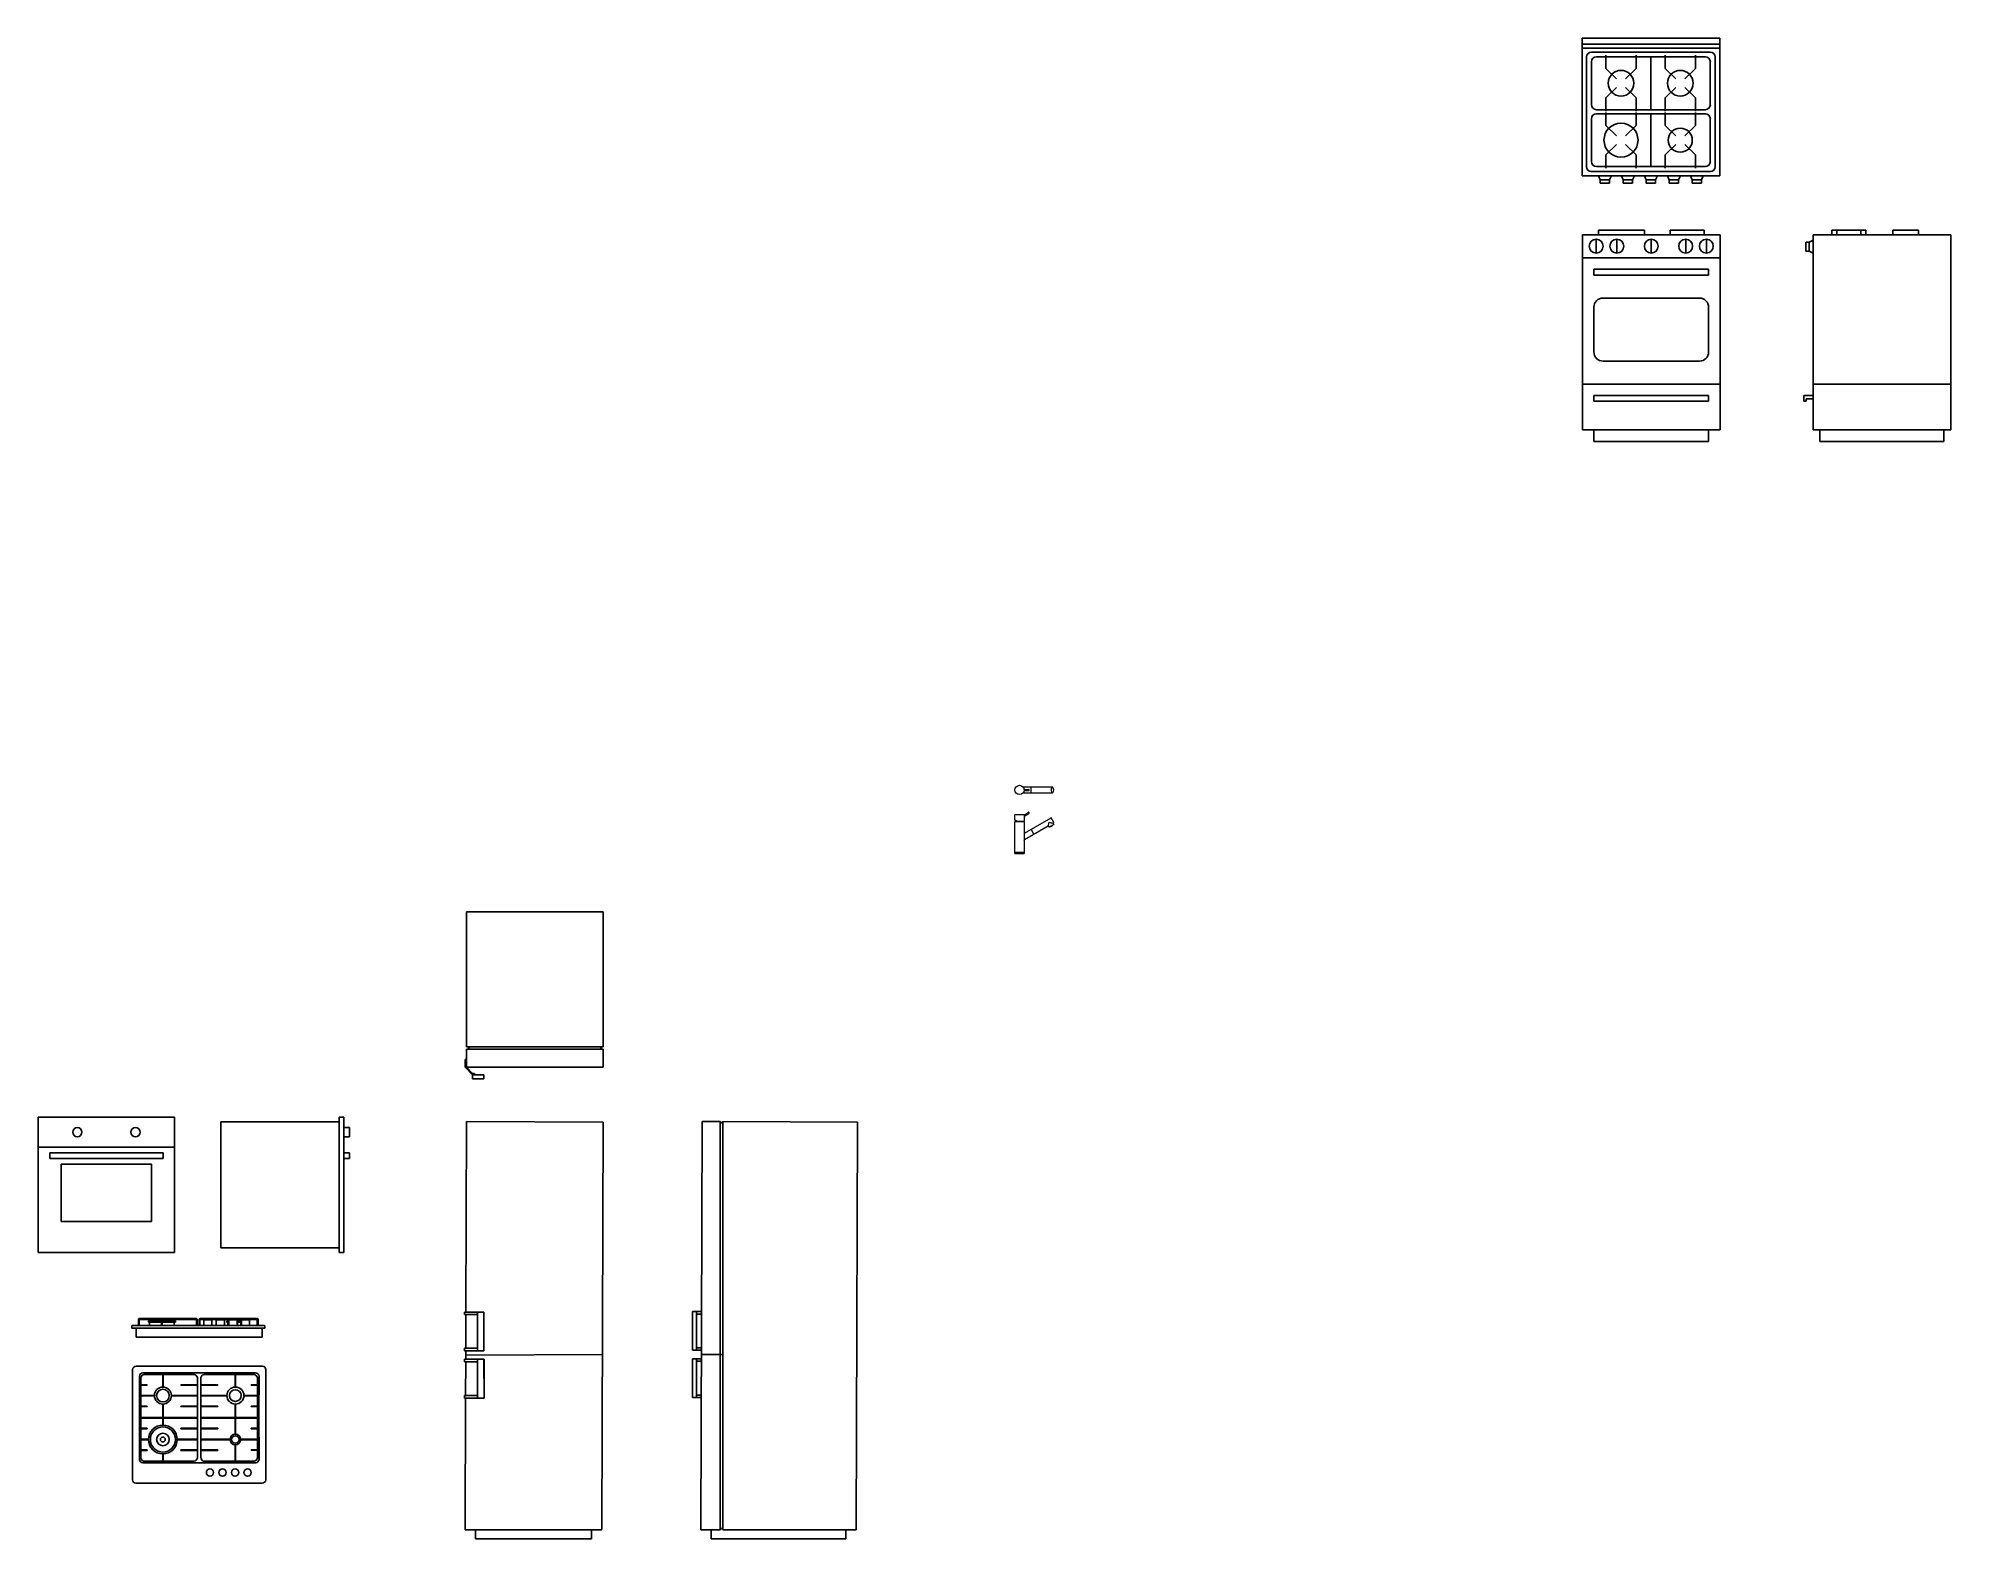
# Model space of a CAD drawing. Header units: millimetres. Extents: x 563 to 8895, y -98 to 6439.
import ezdxf

# ---------------------------------------------------------------- set-up
doc = ezdxf.new("R2010")
doc.units = ezdxf.units.MM
doc.layers.add('A-ANNO SYMB', color=3, linetype='Continuous', lineweight=13)
doc.layers.add('Layer1', color=1, linetype='Continuous')

msp = doc.modelspace()

# ---------------------------------------------------------------- linework, layer by layer
at = {"layer": 'A-ANNO SYMB'}
for p, q in [((4854.8, 3176.7), (4853, 3177.6)), ((4857.9, 3176.7), (4854.8, 3176.7)), ((4858.3, 3167), (4857.8, 3167.2)), ((4975.1, 3176.6), (4857.9, 3176.7)), ((4858.3, 3167), (4878.8, 3167)), ((4888.5, 3152.3), (4888.5, 3176.6)), ((4975.1, 3176.6), (4981.2, 3176.6)), ((4854.8, 3152.3), (4853, 3151.3)), ((4857.9, 3152.3), (4854.8, 3152.3)), ((4858.3, 3162), (4857.8, 3161.8)), ((4857.9, 3152.3), (4909.8, 3152.3)), ((4857.9, 3152.3), (4980.9, 3152.3)), ((4858.3, 3162), (4878.8, 3162)), ((4817.9, 3033.2), (4817.9, 3056.5)), ((4857.9, 3025.5), (4817.9, 3025.5)), ((4817.9, 2893.5), (4817.9, 3025.5)), ((4818.4, 3057), (4857.4, 3057)), ((4827.4, 3028.5), (4818.4, 3032.5)), ((4818.4, 3032.5), (4818.4, 3032.5)), ((4827.4, 3028.5), (4857.4, 3028.5)), ((4857.9, 3056.5), (4857.9, 3029)), ((4857.9, 3056.4), (4858.9, 3056.4)), ((4858.9, 3050.4), (4857.9, 3049.4)), ((4857.9, 3025.5), (4857.9, 2893.5)), ((4858.9, 3056.4), (4877.6, 3067.2)), ((4858.9, 3050.4), (4879.6, 3062.3)), ((4859.3, 2976.5), (4975.1, 3043.2)), ((4859.3, 2948.3), (4962.3, 3007.7)), ((4879.9, 3062.9), (4878.3, 3067)), ((4962.3, 3007.7), (4965.8, 3001.7)), ((4986.6, 3013.6), (4965.8, 3001.7)), ((4986.8, 3023), (4975.6, 3042.4)), ((4983.1, 3019.7), (4986.4, 3021.6)), ((4983.1, 3019.7), (4986.6, 3013.6)), ((4857.9, 2977.5), (4859.3, 2976.5)), ((4857.9, 2945.7), (4859.3, 2948.3)), ((4900.7, 2972.2), (4888.5, 2993.3)), ((4817.9, 2893.5), (4857.9, 2893.5)), ((4817.9, 2887.5), (4817.9, 2892.5)), ((4817.9, 2892.5), (4857.9, 2892.5)), ((4817.9, 2887.5), (4857.9, 2887.5)), ((4818.9, 2892.5), (4818.9, 2893.5)), ((4856.9, 2892.5), (4856.9, 2893.5)), ((4857.9, 2892.5), (4857.9, 2887.5))]:
    msp.add_line(p, q, dxfattribs=at)
msp.add_circle((4837.9, 3164.5), 20, dxfattribs=at)
for centre, radius, start, end in [((4883.4, 3164.5), 5.75, 159.31139, 200.68861), ((4878.8, 3166.2), 0.78, 23.98293, 156.01707), ((4874.6, 3164.5), 5.27, 337.32179, 22.67821), ((5002.9, 3164.4), 27.8, 159.31139, 199.04234), ((4980.9, 3172.1), 4.48, 27.80653, 152.19347), ((4961.3, 3164.4), 25.5, 337.32179, 22.67821), ((4878.8, 3162.8), 0.773, 202.75541, 337.24459), ((4980.9, 3156.8), 4.5, 198.72497, 330.80471), ((4818.4, 3056.5), 0.5, 90, 180), ((4818.7, 3033.2), 0.761, 179.65514, 246.49022), ((4837.4, 3013.3), 23, 130.73163, 147.8658), ((4838.5, 3013.3), 23, 32.1342, 41.49115), ((4857.4, 3056.5), 0.5, 0, 90), ((4857.4, 3029), 0.5, 270, 0), ((4877.8, 3066.8), 0.462, 25.77123, 115.77123), ((4879.3, 3062.8), 0.535, 295.77123, 25.77123), ((4901.6, 3032.4), 65.5, 337.92021, 352.92021), ((4992.1, 3084.9), 65.7, 247.20079, 262.20079), ((4968.8, 3020.5), 16.4, 274.76541, 325.16922), ((4974.7, 3041.9), 1, 29.96732, 119.96732), ((4985.4, 3022.6), 1.41, 314.78098, 15.15366)]:
    msp.add_arc(centre, radius, start, end, dxfattribs=at)
at = {"layer": 'Layer1'}
for p, q in [((7288.3, 5839.5), (7288.3, 6439.5)), ((7288.3, 6439.5), (7888.3, 6439.5)), ((7888.3, 6439.5), (7888.3, 5839.5)), ((7288.3, 6413.3), (7888.3, 6413.3)), ((7288.3, 6396.5), (7888.3, 6396.5)), ((7308.3, 5879.5), (7308.3, 6357.8)), ((7329.3, 6337), (7329.3, 6150)), ((7329.9, 6379.5), (7846.6, 6379.5)), ((7825.8, 6358.6), (7350.9, 6358.6)), ((7392.3, 6307.8), (7392.3, 6366.1)), ((7524.1, 6307.8), (7524.1, 6366.1)), ((7588.3, 6358.6), (7588.3, 6128.3)), ((7650.5, 6307.8), (7650.5, 6366.1)), ((7782.3, 6307.8), (7782.3, 6366.1)), ((7847.4, 6150), (7847.4, 6337)), ((7868.3, 6357.8), (7868.3, 5879.5)), ((7438.8, 6262.4), (7392.3, 6307.8)), ((7477.6, 6262.4), (7524.1, 6307.8)), ((7697, 6262.4), (7650.5, 6307.8)), ((7735.8, 6262.4), (7782.3, 6307.8)), ((7392.3, 6179.2), (7438.8, 6224.6)), ((7392.3, 6122.4), (7392.3, 6179.2)), ((7524.1, 6179.2), (7477.6, 6224.6)), ((7524.1, 6122.4), (7524.1, 6179.2)), ((7650.5, 6179.2), (7697, 6224.6)), ((7650.5, 6122.4), (7650.5, 6179.2)), ((7782.3, 6179.2), (7735.8, 6224.6)), ((7782.3, 6122.4), (7782.3, 6179.2)), ((7329.3, 5902), (7329.3, 6088.9)), ((7350.9, 6128.3), (7825.8, 6128.3)), ((7350.9, 6110.6), (7825.8, 6110.6)), ((7392.3, 6116.6), (7392.3, 6059.7)), ((7524.1, 6116.6), (7524.1, 6059.7)), ((7588.3, 5880.3), (7588.3, 6110.6)), ((7650.5, 6116.6), (7650.5, 6059.7)), ((7782.3, 6116.6), (7782.3, 6059.7)), ((7847.4, 6088.9), (7847.4, 5902)), ((7392.3, 6059.7), (7438.8, 6014.4)), ((7524.1, 6059.7), (7477.6, 6014.4)), ((7650.5, 6059.7), (7697, 6014.4)), ((7782.3, 6059.7), (7735.8, 6014.4)), ((7438.8, 5976.5), (7392.3, 5931.2)), ((7392.3, 5931.2), (7392.3, 5872.9)), ((7477.6, 5976.5), (7524.1, 5931.2)), ((7524.1, 5931.2), (7524.1, 5872.9)), ((7697, 5976.5), (7650.5, 5931.2)), ((7650.5, 5931.2), (7650.5, 5872.9)), ((7735.8, 5976.5), (7782.3, 5931.2)), ((7782.3, 5931.2), (7782.3, 5872.9)), ((7888.3, 5839.5), (7288.3, 5839.5)), ((7848.3, 5859.5), (7328.3, 5859.5)), ((7825.8, 5880.3), (7350.9, 5880.3)), ((7359.6, 5839.5), (7368, 5823)), ((7408, 5823), (7416.3, 5839.5)), ((7459.8, 5839.5), (7468.1, 5823)), ((7508.1, 5823), (7516.4, 5839.5)), ((7568.3, 5823), (7560, 5839.5)), ((7616.6, 5839.5), (7608.3, 5823)), ((7668.4, 5823), (7660.1, 5839.5)), ((7716.8, 5839.5), (7708.4, 5823)), ((7768.6, 5823), (7760.3, 5839.5)), ((7816.9, 5839.5), (7808.6, 5823)), ((7408, 5823), (7368, 5823)), ((7368, 5823), (7368, 5808.4)), ((7368, 5808.4), (7408, 5808.4)), ((7408, 5808.4), (7408, 5823)), ((7508.1, 5823), (7468.1, 5823)), ((7468.1, 5823), (7468.1, 5808.4)), ((7468.1, 5808.4), (7508.1, 5808.4)), ((7508.1, 5808.4), (7508.1, 5823)), ((7568.3, 5808.4), (7568.3, 5823)), ((7568.3, 5823), (7608.3, 5823)), ((7608.3, 5808.4), (7568.3, 5808.4)), ((7608.3, 5823), (7608.3, 5808.4)), ((7668.4, 5808.4), (7668.4, 5823)), ((7668.4, 5823), (7708.4, 5823)), ((7708.4, 5808.4), (7668.4, 5808.4)), ((7708.4, 5823), (7708.4, 5808.4)), ((7768.6, 5808.4), (7768.6, 5823)), ((7768.6, 5823), (7808.6, 5823)), ((7808.6, 5808.4), (7768.6, 5808.4)), ((7808.6, 5823), (7808.6, 5808.4)), ((7890, 5582.7), (7290, 5582.7)), ((7290, 5582.7), (7290, 4732.7)), ((7560, 5602.7), (7360, 5602.7)), ((7360, 5582.7), (7360, 5602.7)), ((7560, 5582.7), (7560, 5602.7)), ((7672.2, 5602.7), (7820, 5602.7)), ((7672.2, 5582.7), (7672.2, 5602.7)), ((7820, 5582.7), (7820, 5602.7)), ((7890, 5582.7), (7890, 4732.7)), ((8894.8, 5582.7), (8294.8, 5582.7)), ((8294.8, 5582.7), (8294.8, 4732.7)), ((8376.9, 5602.7), (8524.7, 5602.7)), ((8376.9, 5582.7), (8376.9, 5602.7)), ((8398.3, 5602.7), (8398.3, 5582.7)), ((8503.4, 5602.7), (8503.4, 5582.7)), ((8524.7, 5582.7), (8524.7, 5602.7)), ((8754.8, 5602.7), (8642.8, 5602.7)), ((8642.8, 5602.7), (8642.8, 5582.7)), ((8754.8, 5602.7), (8754.8, 5582.7)), ((8894.8, 5582.7), (8894.8, 4732.7)), ((7350, 5563.6), (7350, 5503.4)), ((7440, 5563.6), (7440, 5503.4)), ((7590, 5563.6), (7590, 5503.4)), ((7740, 5563.6), (7740, 5503.4)), ((7830, 5563.6), (7830, 5503.4)), ((8263.8, 5551.7), (8278.4, 5551.7)), ((8263.8, 5511.7), (8263.8, 5551.7)), ((8278.4, 5511.7), (8263.8, 5511.7)), ((8278.4, 5551.7), (8294.8, 5560)), ((8278.4, 5551.7), (8278.4, 5511.7)), ((8294.8, 5503.4), (8278.4, 5511.7)), ((7890, 5482.7), (7290, 5482.7)), ((7840, 5432.7), (7340, 5432.7)), ((7340, 5432.7), (7340, 5407.7)), ((7840, 5432.7), (7840, 5407.7)), ((7840, 5407.7), (7340, 5407.7)), ((7340, 5267.7), (7340, 5072.7)), ((7800, 5307.7), (7380, 5307.7)), ((7840, 5267.7), (7840, 5072.7)), ((7800, 5032.7), (7380, 5032.7)), ((7890, 4932.7), (7290, 4932.7)), ((8294.8, 4932.7), (8894.8, 4932.7)), ((7840, 4882.7), (7340, 4882.7)), ((7340, 4882.7), (7340, 4857.7)), ((7840, 4857.7), (7340, 4857.7)), ((7840, 4882.7), (7840, 4857.7)), ((8294.8, 4882.7), (8254.8, 4882.7)), ((8254.8, 4882.7), (8254.8, 4857.7)), ((8254.8, 4857.7), (8264.8, 4857.7)), ((8264.8, 4857.7), (8264.8, 4867.7)), ((8264.8, 4867.7), (8294.8, 4867.7)), ((7890, 4732.7), (7290, 4732.7)), ((7340, 4732.7), (7340, 4682.7)), ((7340, 4682.7), (7840, 4682.7)), ((7840, 4732.7), (7840, 4682.7)), ((8894.8, 4732.7), (8294.8, 4732.7)), ((8324.8, 4732.7), (8324.8, 4682.7)), ((8324.8, 4682.7), (8864.8, 4682.7)), ((8864.8, 4682.7), (8864.8, 4732.7)), ((3023.8, 2633.5), (2428.8, 2633.5)), ((2428.8, 2633.5), (2428.8, 2045.6)), ((3023.8, 2045.6), (3023.8, 2633.5)), ((2428.8, 2045.6), (3023.8, 2045.6)), ((2428.8, 1956.4), (2428.8, 2034.3)), ((2428.8, 2034.3), (3023.8, 2034.3)), ((3023.8, 2034.3), (3023.8, 1956.4)), ((2423.2, 1990.3), (2423.2, 1956.4)), ((2423.2, 1990.3), (2428.8, 1990.3)), ((2423.2, 1956.4), (2454.8, 1922.6)), ((2428.8, 1956.4), (3023.8, 1956.4)), ((2428.8, 1956.4), (2454.8, 1928.6)), ((2454.8, 1922.6), (2504.2, 1922.6)), ((2454.8, 1905.6), (2454.8, 1922.6)), ((2504.2, 1922.6), (2504.2, 1905.6)), ((2504.2, 1905.6), (2454.8, 1905.6)), ((562.7, 1149.4), (562.7, 1738.4)), ((562.7, 1738.4), (1156.7, 1738.4)), ((1156.7, 1738.4), (1156.7, 1149.4)), ((1358.7, 1718.4), (1358.7, 1169.4)), ((1873.7, 1718.4), (1358.7, 1718.4)), ((1893.7, 1738.4), (1873.7, 1738.4)), ((1873.7, 1149.4), (1873.7, 1738.4)), ((1893.7, 1149.4), (1893.7, 1738.4)), ((1893.7, 1693.6), (1918.7, 1693.6)), ((1918.7, 1693.6), (1918.7, 1653.2)), ((2428.8, 1719.7), (2425.9, 889.6)), ((3023.8, 1717.6), (2428.8, 1719.7)), ((3017.6, -58.3), (3023.8, 1717.6)), ((3455.6, 1719.7), (3449.3, -58.6)), ((3455.6, 1719.7), (3533.5, 1719.7)), ((3533.5, -58.6), (3533.5, 1719.7)), ((3544.8, -58.3), (3544.8, 1719.7)), ((4132.6, 1717.4), (3544.8, 1719.5)), ((4126.4, -58.6), (4132.6, 1717.4)), ((562.7, 1608.4), (1156.7, 1608.4)), ((612.7, 1583.4), (1106.7, 1583.4)), ((612.7, 1558.4), (612.7, 1583.4)), ((1106.7, 1583.4), (1106.7, 1558.4)), ((1918.7, 1653.2), (1893.7, 1653.2)), ((1893.7, 1583.4), (1918.7, 1583.4)), ((1918.7, 1583.4), (1918.7, 1558.4)), ((1106.7, 1558.4), (612.7, 1558.4)), ((662.7, 1533.4), (1056.7, 1533.4)), ((662.7, 1283.4), (662.7, 1533.4)), ((1056.7, 1283.4), (1056.7, 1533.4)), ((1918.7, 1558.4), (1893.7, 1558.4)), ((662.7, 1283.4), (1056.7, 1283.4)), ((1873.7, 1169.4), (1358.7, 1169.4)), ((1156.7, 1149.4), (562.7, 1149.4)), ((1893.7, 1149.4), (1873.7, 1149.4)), ((999.1, 830.8), (999.1, 858.5)), ((1000.9, 860.8), (1252.5, 860.8)), ((1001.8, 855.3), (1001.8, 830.8)), ((1004.1, 857.6), (1100.3, 857.6)), ((1042.3, 850.8), (1042.3, 845.8)), ((1042.3, 850.8), (1100.3, 850.8)), ((1042.3, 845.8), (1100.3, 845.8)), ((1047.3, 845.8), (1047.3, 830.8)), ((1100.3, 860.8), (1100.3, 830.8)), ((1102.2, 860.8), (1102.2, 830.8)), ((1178.8, 857.6), (1102.2, 857.6)), ((1160.2, 850.8), (1102.2, 850.8)), ((1102.2, 845.8), (1160.2, 845.8)), ((1155.2, 845.8), (1155.2, 830.8)), ((1160.2, 850.8), (1160.2, 845.8)), ((1178.8, 857.6), (1249.3, 857.6)), ((1251.7, 855.3), (1251.7, 830.8)), ((1254.8, 858.5), (1254.8, 830.8)), ((1263.7, 858.5), (1263.7, 857.6)), ((1263.7, 857.6), (1263.7, 830.8)), ((1266, 860.8), (1518, 860.8)), ((1266.9, 855.3), (1266.9, 830.8)), ((1269.2, 857.6), (1416, 857.6)), ((1319.4, 855.8), (1283.8, 855.8)), ((1283.8, 855.8), (1283.8, 830.8)), ((1319.4, 855.8), (1319.4, 830.8)), ((1374.1, 855.8), (1338.5, 855.8)), ((1338.5, 855.8), (1338.5, 830.8)), ((1374.1, 855.8), (1374.1, 830.8)), ((1383.6, 850.8), (1393.1, 850.8)), ((1383.6, 850.8), (1383.6, 845.8)), ((1383.6, 845.8), (1393.1, 845.8)), ((1388.6, 845.8), (1388.6, 830.8)), ((1428.7, 855.8), (1393.1, 855.8)), ((1393.1, 855.8), (1393.1, 830.8)), ((1416, 860.8), (1416, 855.8)), ((1417.8, 860.8), (1417.8, 855.8)), ((1417.8, 857.6), (1485.5, 857.6)), ((1428.7, 855.8), (1428.7, 830.8)), ((1428.7, 850.8), (1447.7, 850.8)), ((1447.7, 845.8), (1428.7, 845.8)), ((1431.4, 845.8), (1431.4, 830.8)), ((1436.4, 845.8), (1436.4, 850.8)), ((1445.1, 845.8), (1445.1, 830.8)), ((1483.3, 855.8), (1447.7, 855.8)), ((1447.7, 855.8), (1447.7, 830.8)), ((1483.3, 830.8), (1483.3, 855.8)), ((1485.5, 857.6), (1514.5, 857.6)), ((1516.8, 855.4), (1516.8, 830.8)), ((1516.8, 855.3), (1516.8, 830.8)), ((1520.4, 858.5), (1520.4, 830.8)), ((2476, 889.6), (2420.4, 889.6)), ((2420.4, 889.6), (2420.4, 878.4)), ((2420.4, 878.4), (2476, 878.4)), ((2425.9, 878.4), (2425.3, 731.7)), ((2476, 889.6), (2504.2, 889.7)), ((2504, 889.7), (2476, 889.7)), ((2476, 889.7), (2476, 822)), ((2476, 878.4), (2476.3, 731.7)), ((2504.6, 720.4), (2504, 889.7)), ((2504.2, 878.4), (2504, 878.4)), ((2504.2, 833.3), (2504.2, 822)), ((3413.6, 892.3), (3452.7, 892.3)), ((3413.6, 723), (3413.6, 892.3)), ((3430.6, 723), (3430.6, 892.3)), ((3453.1, 881), (3430.6, 881)), ((969.8, 828.6), (969.8, 819.8)), ((1549.8, 819.8), (969.8, 819.8)), ((1547.8, 830.8), (971.8, 830.8)), ((989.8, 779.8), (989.8, 819.8)), ((989.8, 779.8), (1537.8, 779.8)), ((1255.8, 830.8), (1255.8, 830.8)), ((1447.7, 830.8), (1447.7, 830.8)), ((1537.8, 779.8), (1537.8, 819.8)), ((1549.8, 819.8), (1549.8, 828.5)), ((2476.4, 720.3), (2476, 833.2)), ((2504.5, 683.9), (2419.7, 683.9)), ((2419.7, 683.9), (2419.7, 672.6)), ((2419.7, 672.6), (2425.2, 672.6)), ((2476.3, 731.7), (2419.8, 731.7)), ((2419.8, 731.7), (2419.8, 720.1)), ((2419.8, 720.1), (2476.4, 720.3)), ((2425.1, 672.6), (2424.6, 525.9)), ((2425.3, 720.2), (2425.2, 683.9)), ((2425.2, 672.6), (2476.5, 672.6)), ((2504.6, 720.4), (2476.4, 720.3)), ((2476.5, 683.8), (2504.7, 683.9)), ((2476.5, 683.9), (2476.5, 616.1)), ((2476.9, 570.9), (2476.5, 683.8)), ((2505.1, 514.6), (2504.5, 683.9)), ((2504.7, 672.6), (2504.5, 672.6)), ((2504.7, 683.9), (2504.7, 672.6)), ((2504.7, 683.9), (2505.1, 571)), ((3412.9, 686.1), (3451.9, 686.1)), ((3412.9, 516.9), (3412.9, 686.1)), ((3452.1, 723), (3413.6, 723)), ((3429.8, 686.1), (3429.8, 516.9)), ((3452.4, 674.9), (3429.8, 674.9)), ((3452.1, 734.3), (3430.6, 734.3)), ((973.8, 639.9), (973.8, 158.5)), ((988.7, 653.7), (1244.3, 653.7)), ((1003.1, 610.7), (1003.2, 444.9)), ((1003.1, 609.4), (1003.1, 597.9)), ((1010.3, 605.1), (1010.3, 447.6)), ((1018, 624.4), (1509.6, 624.4)), ((1024.7, 618.1), (1241.6, 618.1)), ((1104.8, 562.7), (1104.8, 618.1)), ((1106.7, 562.7), (1106.7, 618.1)), ((1244.3, 653.7), (1501, 653.7)), ((1256.3, 604), (1256.3, 445.4)), ((1271.5, 605.1), (1271.5, 447.6)), ((1285.9, 618.1), (1502.9, 618.1)), ((1420.5, 562.7), (1420.5, 618.1)), ((1422.3, 562.7), (1422.3, 618.1)), ((1501, 653.7), (1540, 653.7)), ((1517.4, 604), (1517.3, 411.6)), ((1524.5, 610.7), (1524.4, 444.9)), ((1553.8, 638.7), (1553.8, 157.3)), ((2476.9, 514.5), (2476.5, 627.3)), ((2504.7, 627.4), (2504.7, 616.1)), ((1010.3, 573.2), (1037.6, 573.2)), ((1037.6, 571.4), (1010.3, 571.4)), ((1068.7, 526.5), (1011.6, 526.5)), ((1068.7, 524.6), (1011.6, 524.6)), ((1037.6, 573.2), (1037.6, 571.4)), ((1068.7, 526.5), (1068.7, 524.7)), ((1106.7, 562.7), (1104.8, 562.7)), ((1256.3, 526.5), (1142.8, 526.5)), ((1256.3, 524.6), (1142.8, 524.6)), ((1183.3, 573.2), (1256.3, 573.2)), ((1183.3, 573.2), (1183.3, 571.4)), ((1256.3, 571.4), (1183.3, 571.4)), ((1271.5, 573.2), (1344.4, 573.2)), ((1344.4, 571.4), (1271.5, 571.4)), ((1384.3, 526.5), (1271.5, 526.5)), ((1384.3, 524.6), (1271.5, 524.6)), ((1344.4, 573.2), (1344.4, 571.4)), ((1517.4, 526.5), (1458.4, 526.5)), ((1517.4, 524.6), (1458.4, 524.6)), ((1490, 573.2), (1517.4, 573.2)), ((1490, 573.2), (1490, 571.4)), ((1517.4, 571.4), (1490, 571.4)), ((1517.4, 573.2), (1517.4, 571.4)), ((2476.8, 525.9), (2419.1, 525.9)), ((2419.1, 525.9), (2419.1, 514.3)), ((2419.1, 514.3), (2424.6, 514.3)), ((2424.6, 514.3), (2422.5, -58.6)), ((2424.6, 514.3), (2505.1, 514.6)), ((3451.3, 516.9), (3412.9, 516.9)), ((3451.4, 528.1), (3429.8, 528.1)), ((1003.2, 444.9), (1003.1, 245.9)), ((1010.3, 447.6), (1010.2, 255.2)), ((1010.3, 479.7), (1037.6, 479.7)), ((1037.6, 477.9), (1010.3, 477.9)), ((1256.3, 429.7), (1010.3, 429.7)), ((1256.3, 427.9), (1010.3, 427.9)), ((1037.6, 479.7), (1037.6, 477.9)), ((1104.8, 429.7), (1104.8, 488.6)), ((1104.8, 397), (1104.8, 427.9)), ((1106.7, 429.7), (1106.7, 488.6)), ((1106.7, 397), (1106.7, 427.9)), ((1183.3, 479.7), (1256.3, 479.7)), ((1183.3, 479.7), (1183.3, 477.9)), ((1256.3, 477.9), (1183.3, 477.9)), ((1256.3, 445.4), (1256.2, 252.9)), ((1271.5, 447.6), (1271.4, 255.2)), ((1271.5, 479.7), (1344.4, 479.7)), ((1344.4, 477.9), (1271.5, 477.9)), ((1517.3, 429.7), (1271.5, 429.7)), ((1517.3, 427.9), (1271.5, 427.9)), ((1344.4, 479.7), (1344.4, 477.9)), ((1420.5, 357.6), (1420.5, 488.6)), ((1422.3, 357.6), (1422.3, 488.6)), ((1490, 479.7), (1517.4, 479.7)), ((1490, 479.7), (1490, 477.9)), ((1517.4, 477.9), (1490, 477.9)), ((1524.4, 444.9), (1524.5, 245.9)), ((1043.1, 335.3), (1010.2, 335.3)), ((1043.1, 333.4), (1010.2, 333.4)), ((1010.3, 383), (1037.6, 383)), ((1037.6, 381.2), (1010.3, 381.2)), ((1037.6, 383), (1037.6, 381.2)), ((1043, 335.3), (1043, 333.4)), ((1104.8, 397), (1106.7, 397)), ((1256.2, 335.3), (1168.4, 335.3)), ((1256.2, 333.4), (1168.4, 333.4)), ((1183.3, 383), (1256.2, 383)), ((1183.3, 383), (1183.3, 381.2)), ((1256.2, 381.2), (1183.3, 381.2)), ((1271.5, 383), (1344.4, 383)), ((1344.4, 381.2), (1271.5, 381.2)), ((1398.1, 335.3), (1271.5, 335.3)), ((1398.1, 333.4), (1271.5, 333.4)), ((1344.4, 383), (1344.4, 381.2)), ((1517.3, 335.3), (1444.7, 335.3)), ((1517.3, 333.4), (1444.7, 333.4)), ((1490, 383), (1517.4, 383)), ((1490, 383), (1490, 381.2)), ((1517.4, 381.2), (1490, 381.2)), ((1517.3, 411.6), (1517.3, 252.9)), ((1010.3, 288.6), (1037.6, 288.6)), ((1010.3, 286.8), (1037.6, 286.8)), ((1037.6, 288.6), (1037.6, 286.8)), ((1104.8, 239.5), (1104.8, 271.6)), ((1106.7, 239.5), (1106.7, 271.6)), ((1183.3, 288.6), (1256.2, 288.6)), ((1183.3, 288.6), (1183.3, 286.8)), ((1256.2, 286.8), (1183.3, 286.8)), ((1271.4, 288.6), (1344.4, 288.6)), ((1344.4, 286.8), (1271.4, 286.8)), ((1344.4, 288.6), (1344.4, 286.8)), ((1420.5, 239.5), (1420.5, 311)), ((1422.3, 239.5), (1422.3, 311)), ((1490, 289.5), (1517.4, 289.5)), ((1490, 289.5), (1490, 287.7)), ((1517.4, 287.7), (1490, 287.7)), ((1017.8, 233), (1509.9, 233)), ((1021.6, 239.5), (1242.3, 239.5)), ((1282.9, 239.5), (1503.6, 239.5)), ((987.6, 143.7), (1538.9, 143.7)), ((2422.6, -58.6), (3017.6, -58.6)), ((2467.6, -58.6), (2467.6, -98.1)), ((2972.6, -58.6), (2972.6, -98.1)), ((3449.3, -58.6), (3533.5, -58.6)), ((3494.4, -58.6), (3494.4, -98.1)), ((3544.8, -58.6), (4126.4, -58.6)), ((4081.3, -58.6), (4081.3, -98.1)), ((2467.6, -98.1), (2972.6, -98.1)), ((3494.4, -98.1), (4081.3, -98.1))]:
    msp.add_line(p, q, dxfattribs=at)
for points in [[(2425.2, 701.7), (3020.3, 704.1)], [(3453.2, 704.1), (3544.8, 704.4)]]:
    msp.add_lwpolyline(points, dxfattribs=at)
for centre, radius in [((7458.2, 6243.5), 56), ((7716.4, 6243.5), 56), ((7458.2, 5995.5), 74.1), ((7716.4, 5995.5), 52.5), ((7350, 5533.5), 30.1), ((7440, 5533.5), 30.1), ((7590, 5533.5), 30.1), ((7740, 5533.5), 30.1), ((7830, 5533.5), 30.1), ((732.9, 1673.4), 20.2), ((986.4, 1673.4), 20.2), ((1105.7, 525.6), 37.1), ((1105.7, 525.6), 27.8), ((1421.4, 525.6), 37.1), ((1421.4, 525.6), 25.5), ((1105.7, 334.3), 62.7), ((1105.7, 334.3), 54.7), ((1105.7, 334.3), 27.4), ((1105.7, 334.3), 10.6), ((1421.4, 334.3), 23.3), ((1421.4, 334.3), 16.4), ((1310.8, 190.3), 15.8), ((1365.4, 190.3), 15.8), ((1420.1, 190.3), 15.8), ((1474.7, 190.3), 15.8)]:
    msp.add_circle(centre, radius, dxfattribs=at)
for centre, radius, start, end in [((7329.9, 6357.8), 21.7, 90, 180), ((7350.9, 6337), 21.7, 90, 180), ((7825.8, 6337), 21.7, 0, 90), ((7846.6, 6357.8), 21.7, 0, 90), ((7350.9, 6150), 21.7, 180, 270), ((7350.9, 6088.9), 21.7, 90, 180), ((7825.8, 6150), 21.7, 270, 0), ((7825.8, 6088.9), 21.7, 0, 90), ((7328.3, 5879.5), 20, 180, 270), ((7350.9, 5902), 21.7, 180, 270), ((7825.8, 5902), 21.7, 270, 0), ((7848.3, 5879.5), 20, 270, 0), ((7380, 5267.7), 40, 90, 180), ((7800, 5267.7), 40, 0, 90), ((7380, 5072.7), 40, 180, 270), ((7800, 5072.7), 40, 270, 0), ((2434.1, 2039.9), 5.66, 265.69631, 85.69631), ((3018.6, 2039.9), 5.66, 94.30369, 274.30369), ((2458.3, 1921.8), 7.68, 5.98689, 117.03073), ((3539.1, 1720.2), 5.67, 184.45657, 352.77302), ((1001.5, 858.4), 2.36, 92.28308, 182.89041), ((1004.2, 855.2), 2.38, 92.67273, 177.27537), ((1249.1, 855.1), 2.56, 6.37964, 85.74411), ((1252.4, 858.4), 2.42, 3.6052, 92.32807), ((1266.1, 858.4), 2.36, 92.28308, 182.89041), ((1269.3, 855.2), 2.38, 92.67273, 177.27537), ((1514.4, 855.2), 2.38, 2.67273, 87.27537), ((1518.1, 858.4), 2.36, 2.28308, 92.89041), ((972.1, 828.5), 2.34, 98.56169, 178.16579), ((1547.4, 828.4), 2.39, 2.50661, 80.73306), ((989, 638.4), 15.3, 91.11777, 174.25545), ((1018.3, 609.2), 15.3, 91.06116, 174.38926), ((1026.1, 601.9), 16.2, 95.28211, 168.82155), ((1237.7, 599.3), 19.1, 14.21816, 78.27811), ((1287.4, 601.9), 16.2, 95.28211, 168.82155), ((1498.8, 599.3), 19.2, 14.27346, 77.85094), ((1509.4, 609.2), 15.3, 5.61074, 88.93884), ((1538.5, 638.5), 15.3, 1.06116, 84.38926), ((1027, 255.5), 16.8, 180.95444, 251.51413), ((1237.3, 258.6), 19.8, 284.80372, 343.17911), ((1288.2, 255.5), 16.8, 180.95444, 251.51413), ((1498.3, 258.7), 19.9, 285.27018, 343.10607), ((1018.3, 248.4), 15.4, 189.23185, 267.5486), ((1509.3, 248.4), 15.4, 272.4514, 350.76815), ((988.9, 158.7), 15.1, 180.89133, 264.79054), ((1538.8, 158.8), 15.1, 270.49064, 354.6203), ((3539.1, -59), 5.67, 7.22698, 175.54343)]:
    msp.add_arc(centre, radius, start, end, dxfattribs=at)

doc.saveas('drawing.dxf')
